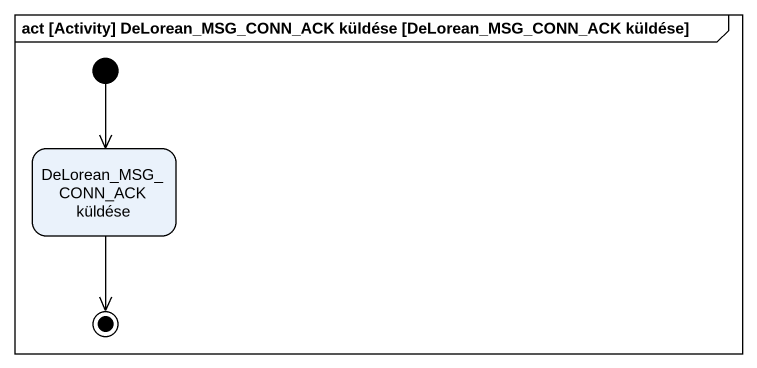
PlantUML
@startuml
mainframe act [Activity] DeLorean_MSG_CONN_ACK küldése [DeLorean_MSG_CONN_ACK küldése]
hide empty description
state "DeLorean_MSG_CONN_ACK küldése" as DeLorean_MSG_CONN_ACK
[*] --> DeLorean_MSG_CONN_ACK
DeLorean_MSG_CONN_ACK --> [*]
@enduml
